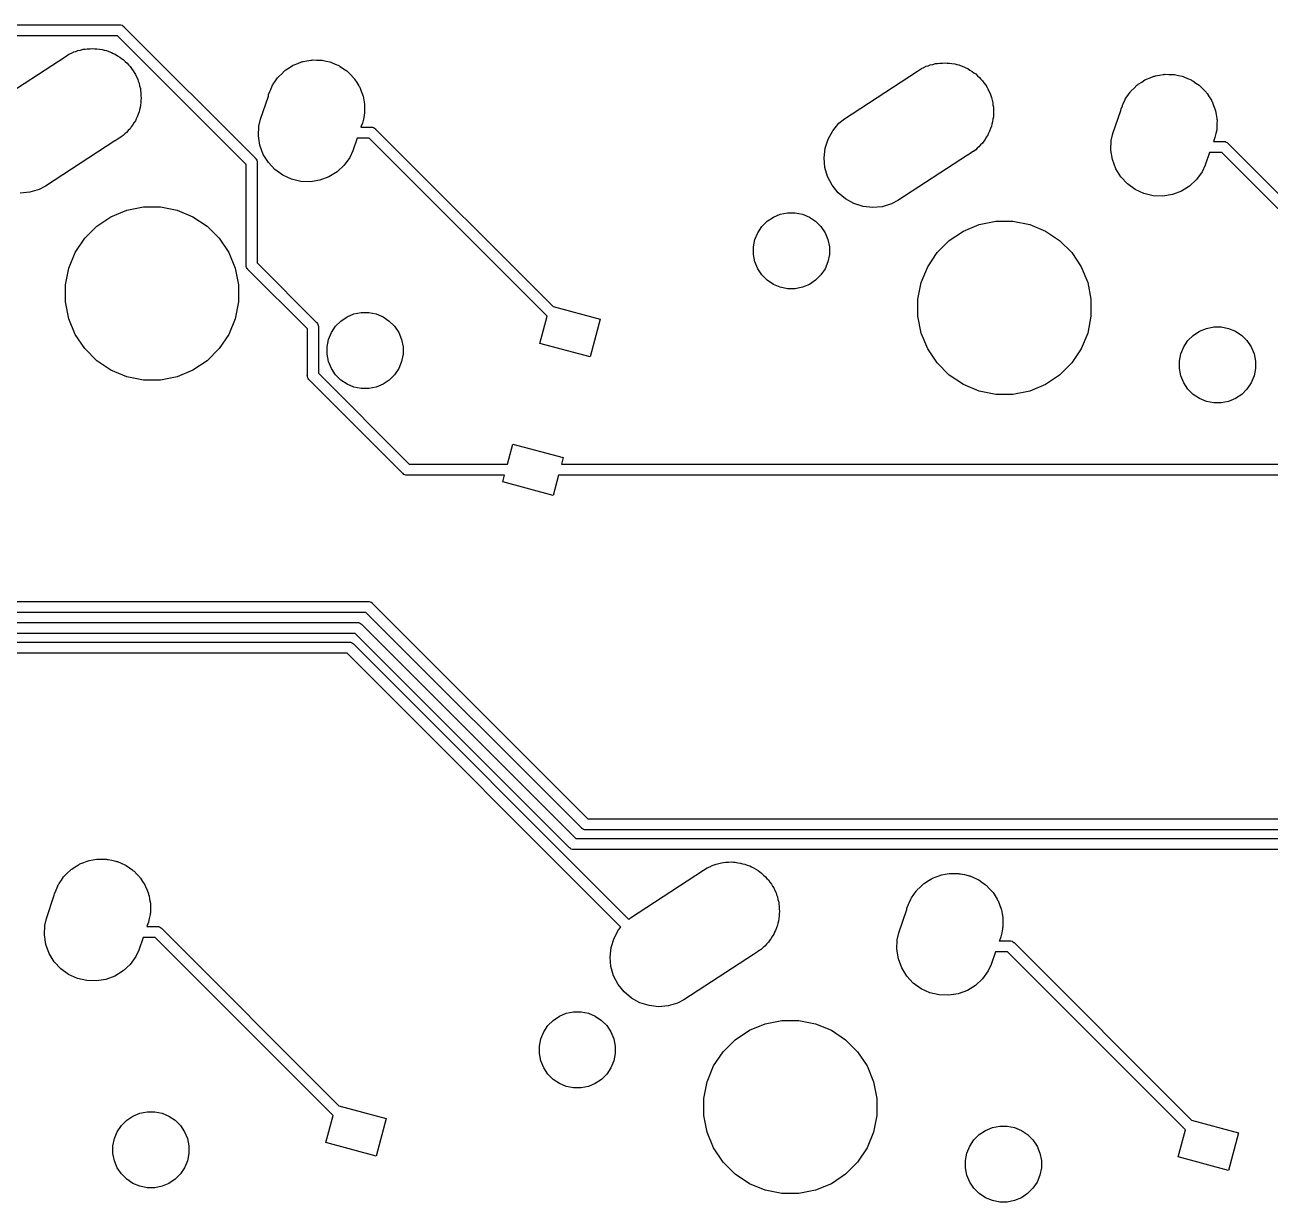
# Model space of a CAD drawing. Extents: x -662 to -203, y -195 to -58.
# Drawn here: x -463.02 to -434.34, y -129.6 to -102.5 of the extents above; entities that cross this region are included whole.
import ezdxf

# ---------------------------------------------------------------- set-up
doc = ezdxf.new("R2010")
doc.units = 0
doc.layers.add('BLACK', color=7, linetype='CONTINUOUS')

msp = doc.modelspace()

# ---------------------------------------------------------------- linework, layer by layer
at = {"layer": 'BLACK', "linetype": 'CONTINUOUS'}
for p, q in [((-469.145, -102.501), (-460.842, -102.501)), ((-460.842, -102.501), (-460.836, -102.501)), ((-460.836, -102.501), (-460.83, -102.501)), ((-460.83, -102.501), (-460.811, -102.503)), ((-460.811, -102.503), (-460.787, -102.51)), ((-460.787, -102.51), (-460.765, -102.522)), ((-460.765, -102.522), (-460.745, -102.538)), ((-460.745, -102.538), (-460.742, -102.543)), ((-460.742, -102.543), (-457.716, -105.569)), ((-460.888, -102.755), (-469.099, -102.755)), ((-457.928, -105.716), (-460.888, -102.755)), ((-463.78, -104.332), (-462.095, -103.234)), ((-462.095, -103.234), (-462.009, -103.176)), ((-462.009, -103.176), (-461.951, -103.152)), ((-461.951, -103.152), (-461.896, -103.124)), ((-461.896, -103.124), (-461.849, -103.11)), ((-461.849, -103.11), (-461.804, -103.091)), ((-461.804, -103.091), (-461.743, -103.079)), ((-461.743, -103.079), (-461.684, -103.062)), ((-461.684, -103.062), (-461.635, -103.058)), ((-461.635, -103.058), (-461.586, -103.048)), ((-461.586, -103.048), (-461.524, -103.048)), ((-461.524, -103.048), (-461.463, -103.043)), ((-461.463, -103.043), (-461.414, -103.048)), ((-461.414, -103.048), (-461.365, -103.048)), ((-461.365, -103.048), (-461.304, -103.06)), ((-461.304, -103.06), (-461.243, -103.067)), ((-461.243, -103.067), (-461.196, -103.082)), ((-461.196, -103.082), (-461.147, -103.091)), ((-461.147, -103.091), (-461.09, -103.115)), ((-461.09, -103.115), (-461.031, -103.134)), ((-461.031, -103.134), (-460.988, -103.157)), ((-460.988, -103.157), (-460.943, -103.176)), ((-460.943, -103.176), (-460.891, -103.211)), ((-460.891, -103.211), (-460.837, -103.24)), ((-460.837, -103.24), (-460.799, -103.272)), ((-460.799, -103.272), (-460.758, -103.299)), ((-460.758, -103.299), (-460.715, -103.343)), ((-460.715, -103.343), (-460.667, -103.383)), ((-460.667, -103.383), (-460.637, -103.421)), ((-460.637, -103.421), (-460.602, -103.456)), ((-460.602, -103.456), (-460.567, -103.507)), ((-460.567, -103.507), (-460.529, -103.556)), ((-457.013, -103.535), (-456.936, -103.488)), ((-456.936, -103.488), (-456.861, -103.437)), ((-456.861, -103.437), (-456.842, -103.43)), ((-456.842, -103.43), (-456.824, -103.419)), ((-456.824, -103.419), (-456.74, -103.387)), ((-456.74, -103.387), (-456.656, -103.353)), ((-456.656, -103.353), (-456.636, -103.349)), ((-456.636, -103.349), (-456.617, -103.341)), ((-456.617, -103.341), (-456.527, -103.327)), ((-456.527, -103.327), (-456.439, -103.309)), ((-456.439, -103.309), (-456.418, -103.309)), ((-456.418, -103.309), (-456.398, -103.306)), ((-456.398, -103.306), (-456.308, -103.309)), ((-456.308, -103.309), (-456.217, -103.309)), ((-456.217, -103.309), (-456.197, -103.313)), ((-456.197, -103.313), (-456.176, -103.314)), ((-456.176, -103.314), (-456.088, -103.335)), ((-456.088, -103.335), (-456, -103.353)), ((-456, -103.353), (-455.981, -103.36)), ((-455.981, -103.36), (-455.961, -103.365)), ((-455.961, -103.365), (-455.879, -103.403)), ((-455.879, -103.403), (-455.795, -103.437)), ((-455.795, -103.437), (-455.778, -103.449)), ((-455.778, -103.449), (-455.759, -103.457)), ((-455.759, -103.457), (-455.686, -103.51)), ((-455.686, -103.51), (-455.611, -103.56)), ((-442.462, -103.564), (-442.375, -103.506)), ((-442.375, -103.506), (-442.318, -103.483)), ((-442.318, -103.483), (-442.263, -103.454)), ((-442.263, -103.454), (-442.216, -103.44)), ((-442.216, -103.44), (-442.17, -103.422)), ((-442.17, -103.422), (-442.109, -103.409)), ((-442.109, -103.409), (-442.05, -103.392)), ((-442.05, -103.392), (-442.001, -103.388)), ((-442.001, -103.388), (-441.953, -103.378)), ((-441.953, -103.378), (-441.891, -103.378)), ((-441.891, -103.378), (-441.829, -103.373)), ((-441.829, -103.373), (-441.78, -103.378)), ((-441.78, -103.378), (-441.731, -103.378)), ((-441.731, -103.378), (-441.671, -103.39)), ((-441.671, -103.39), (-441.609, -103.397)), ((-441.609, -103.397), (-441.562, -103.412)), ((-441.562, -103.412), (-441.514, -103.422)), ((-441.514, -103.422), (-441.457, -103.445)), ((-441.457, -103.445), (-441.398, -103.464)), ((-441.398, -103.464), (-441.355, -103.488)), ((-441.355, -103.488), (-441.309, -103.506)), ((-441.309, -103.506), (-441.258, -103.541)), ((-460.529, -103.556), (-460.506, -103.599)), ((-460.506, -103.599), (-460.479, -103.64)), ((-460.479, -103.64), (-460.455, -103.697)), ((-460.455, -103.697), (-460.426, -103.752)), ((-460.426, -103.752), (-460.413, -103.8)), ((-460.413, -103.8), (-460.394, -103.845)), ((-457.305, -103.866), (-457.252, -103.792)), ((-457.252, -103.792), (-457.202, -103.717)), ((-457.202, -103.717), (-457.187, -103.703)), ((-457.187, -103.703), (-457.175, -103.686)), ((-457.175, -103.686), (-457.109, -103.624)), ((-457.109, -103.624), (-457.045, -103.56)), ((-457.045, -103.56), (-457.028, -103.549)), ((-457.028, -103.549), (-457.013, -103.535)), ((-455.611, -103.56), (-455.596, -103.575)), ((-455.596, -103.575), (-455.58, -103.587)), ((-455.58, -103.587), (-455.518, -103.653)), ((-455.518, -103.653), (-455.454, -103.717)), ((-455.454, -103.717), (-455.443, -103.734)), ((-455.443, -103.734), (-455.429, -103.749)), ((-455.429, -103.749), (-455.381, -103.826)), ((-444.146, -104.662), (-442.462, -103.564)), ((-441.258, -103.541), (-441.203, -103.571)), ((-441.203, -103.571), (-441.166, -103.602)), ((-441.166, -103.602), (-441.125, -103.63)), ((-441.125, -103.63), (-441.081, -103.673)), ((-441.081, -103.673), (-441.034, -103.713)), ((-441.034, -103.713), (-441.003, -103.751)), ((-441.003, -103.751), (-440.968, -103.786)), ((-440.968, -103.786), (-440.934, -103.838)), ((-437.379, -103.865), (-437.302, -103.818)), ((-437.302, -103.818), (-437.227, -103.768)), ((-437.227, -103.768), (-437.208, -103.76)), ((-437.208, -103.76), (-437.191, -103.749)), ((-437.191, -103.749), (-437.106, -103.717)), ((-437.106, -103.717), (-437.022, -103.683)), ((-437.022, -103.683), (-437.002, -103.679)), ((-437.002, -103.679), (-436.983, -103.672)), ((-436.983, -103.672), (-436.894, -103.657)), ((-436.894, -103.657), (-436.805, -103.64)), ((-436.805, -103.64), (-436.785, -103.64)), ((-436.785, -103.64), (-436.764, -103.636)), ((-436.764, -103.636), (-436.674, -103.64)), ((-436.674, -103.64), (-436.584, -103.64)), ((-436.584, -103.64), (-436.563, -103.644)), ((-436.563, -103.644), (-436.543, -103.644)), ((-436.543, -103.644), (-436.455, -103.665)), ((-436.455, -103.665), (-436.366, -103.683)), ((-436.366, -103.683), (-436.347, -103.691)), ((-436.347, -103.691), (-436.327, -103.695)), ((-436.327, -103.695), (-436.245, -103.733)), ((-436.245, -103.733), (-436.161, -103.768)), ((-436.161, -103.768), (-436.144, -103.779)), ((-436.144, -103.779), (-436.126, -103.788)), ((-436.126, -103.788), (-436.052, -103.84)), ((-460.394, -103.845), (-460.382, -103.906)), ((-460.382, -103.906), (-460.364, -103.965)), ((-460.364, -103.965), (-460.36, -104.014)), ((-460.36, -104.014), (-460.351, -104.062)), ((-460.351, -104.062), (-460.351, -104.124)), ((-457.416, -104.141), (-457.41, -104.106)), ((-457.41, -104.106), (-457.381, -104.036)), ((-457.381, -104.036), (-457.374, -104.017)), ((-457.374, -104.017), (-457.359, -103.985)), ((-457.359, -103.985), (-457.325, -103.901)), ((-457.325, -103.901), (-457.313, -103.884)), ((-457.313, -103.884), (-457.305, -103.866)), ((-455.381, -103.826), (-455.331, -103.901)), ((-455.331, -103.901), (-455.323, -103.92)), ((-455.323, -103.92), (-455.312, -103.938)), ((-455.312, -103.938), (-455.281, -104.023)), ((-455.281, -104.023), (-455.246, -104.106)), ((-455.246, -104.106), (-455.242, -104.126)), ((-440.934, -103.838), (-440.895, -103.886)), ((-440.895, -103.886), (-440.872, -103.93)), ((-440.872, -103.93), (-440.845, -103.97)), ((-440.845, -103.97), (-440.821, -104.028)), ((-440.821, -104.028), (-440.793, -104.083)), ((-440.793, -104.083), (-440.779, -104.13)), ((-437.618, -104.123), (-437.568, -104.047)), ((-437.568, -104.047), (-437.554, -104.033)), ((-437.554, -104.033), (-437.542, -104.016)), ((-437.542, -104.016), (-437.475, -103.955)), ((-437.475, -103.955), (-437.411, -103.891)), ((-437.411, -103.891), (-437.394, -103.879)), ((-437.394, -103.879), (-437.379, -103.865)), ((-436.052, -103.84), (-435.977, -103.891)), ((-435.977, -103.891), (-435.963, -103.905)), ((-435.963, -103.905), (-435.946, -103.917)), ((-435.946, -103.917), (-435.884, -103.983)), ((-435.884, -103.983), (-435.82, -104.047)), ((-435.82, -104.047), (-435.809, -104.064)), ((-435.809, -104.064), (-435.795, -104.079)), ((-435.795, -104.079), (-435.748, -104.156)), ((-460.363, -104.345), (-460.369, -104.406)), ((-460.351, -104.284), (-460.363, -104.345)), ((-460.351, -104.124), (-460.345, -104.186)), ((-460.345, -104.186), (-460.351, -104.235)), ((-460.351, -104.235), (-460.351, -104.284)), ((-457.599, -104.671), (-457.416, -104.141)), ((-455.242, -104.126), (-455.235, -104.145)), ((-455.235, -104.145), (-455.22, -104.235)), ((-455.22, -104.235), (-455.203, -104.324)), ((-455.203, -104.324), (-455.203, -104.344)), ((-455.203, -104.344), (-455.2, -104.364)), ((-455.2, -104.364), (-455.203, -104.455)), ((-440.779, -104.13), (-440.76, -104.175)), ((-440.76, -104.175), (-440.748, -104.236)), ((-440.748, -104.236), (-440.731, -104.295)), ((-440.731, -104.295), (-440.727, -104.344)), ((-440.727, -104.344), (-440.717, -104.393)), ((-440.717, -104.393), (-440.717, -104.454)), ((-437.776, -104.436), (-437.747, -104.366)), ((-437.747, -104.366), (-437.74, -104.347)), ((-437.74, -104.347), (-437.726, -104.315)), ((-437.726, -104.315), (-437.691, -104.232)), ((-437.691, -104.232), (-437.68, -104.215)), ((-437.68, -104.215), (-437.671, -104.196)), ((-437.671, -104.196), (-437.618, -104.123)), ((-435.748, -104.156), (-435.697, -104.232)), ((-435.697, -104.232), (-435.69, -104.251)), ((-435.69, -104.251), (-435.679, -104.268)), ((-435.679, -104.268), (-435.647, -104.353)), ((-435.647, -104.353), (-435.613, -104.436)), ((-460.46, -104.661), (-460.479, -104.706)), ((-460.436, -104.617), (-460.46, -104.661)), ((-460.418, -104.558), (-460.436, -104.617)), ((-460.394, -104.501), (-460.418, -104.558)), ((-460.384, -104.453), (-460.394, -104.501)), ((-460.369, -104.406), (-460.384, -104.453)), ((-457.637, -104.833), (-457.599, -104.671)), ((-455.228, -104.674), (-455.246, -104.762)), ((-455.208, -104.586), (-455.228, -104.674)), ((-455.207, -104.565), (-455.208, -104.586)), ((-455.203, -104.545), (-455.207, -104.565)), ((-455.203, -104.455), (-455.203, -104.545)), ((-444.276, -104.766), (-444.146, -104.662)), ((-440.729, -104.675), (-440.736, -104.736)), ((-440.717, -104.614), (-440.729, -104.675)), ((-440.717, -104.454), (-440.712, -104.516)), ((-440.712, -104.516), (-440.717, -104.565)), ((-440.717, -104.565), (-440.717, -104.614)), ((-437.965, -105.002), (-437.783, -104.471)), ((-437.783, -104.471), (-437.776, -104.436)), ((-435.613, -104.436), (-435.609, -104.457)), ((-435.609, -104.457), (-435.601, -104.476)), ((-435.601, -104.476), (-435.587, -104.565)), ((-435.587, -104.565), (-435.569, -104.654)), ((-435.569, -104.654), (-435.569, -104.674)), ((-435.569, -104.674), (-435.566, -104.695)), ((-460.646, -104.934), (-460.685, -104.981)), ((-460.602, -104.89), (-460.646, -104.934)), ((-460.574, -104.849), (-460.602, -104.89)), ((-460.543, -104.812), (-460.574, -104.849)), ((-460.513, -104.757), (-460.543, -104.812)), ((-460.479, -104.706), (-460.513, -104.757)), ((-457.645, -105.054), (-457.637, -104.833)), ((-455.275, -104.833), (-455.284, -104.857)), ((-455.284, -104.857), (-455.046, -104.857)), ((-455.246, -104.762), (-455.275, -104.833)), ((-455.046, -104.857), (-455.04, -104.857)), ((-455.04, -104.857), (-455.033, -104.857)), ((-455.033, -104.857), (-455.015, -104.859)), ((-455.015, -104.859), (-454.991, -104.866)), ((-454.991, -104.866), (-454.969, -104.878)), ((-454.969, -104.878), (-454.949, -104.894)), ((-454.949, -104.894), (-454.945, -104.899)), ((-454.945, -104.899), (-450.86, -108.985)), ((-444.525, -105.13), (-444.418, -104.936)), ((-444.418, -104.936), (-444.276, -104.766)), ((-440.803, -104.948), (-440.826, -104.991)), ((-440.784, -104.889), (-440.803, -104.948)), ((-440.76, -104.831), (-440.784, -104.889)), ((-440.751, -104.783), (-440.76, -104.831)), ((-440.736, -104.736), (-440.751, -104.783)), ((-435.574, -104.916), (-435.595, -105.004)), ((-435.573, -104.895), (-435.574, -104.916)), ((-435.569, -104.875), (-435.573, -104.895)), ((-435.566, -104.695), (-435.569, -104.785)), ((-435.569, -104.785), (-435.569, -104.875)), ((-460.949, -105.172), (-462.551, -106.217)), ((-460.943, -105.17), (-460.949, -105.172)), ((-460.856, -105.112), (-460.943, -105.17)), ((-460.815, -105.085), (-460.856, -105.112)), ((-460.81, -105.081), (-460.815, -105.085)), ((-460.758, -105.047), (-460.81, -105.081)), ((-460.724, -105.012), (-460.758, -105.047)), ((-460.685, -104.981), (-460.724, -105.012)), ((-457.61, -105.273), (-457.645, -105.054)), ((-455.371, -105.111), (-455.47, -105.402)), ((-455.092, -105.111), (-455.371, -105.111)), ((-450.996, -109.207), (-455.092, -105.111)), ((-444.591, -105.341), (-444.525, -105.13)), ((-440.968, -105.22), (-441.012, -105.264)), ((-440.941, -105.18), (-440.968, -105.22)), ((-440.909, -105.142), (-440.941, -105.18)), ((-440.88, -105.088), (-440.909, -105.142)), ((-440.845, -105.036), (-440.88, -105.088)), ((-440.826, -104.991), (-440.845, -105.036)), ((-438.011, -105.385), (-438.003, -105.163)), ((-438.003, -105.163), (-437.965, -105.002)), ((-435.642, -105.163), (-435.65, -105.187)), ((-435.65, -105.187), (-435.412, -105.187)), ((-435.613, -105.093), (-435.642, -105.163)), ((-435.595, -105.004), (-435.613, -105.093)), ((-435.412, -105.187), (-435.406, -105.187)), ((-435.406, -105.187), (-435.4, -105.187)), ((-435.4, -105.187), (-435.381, -105.189)), ((-435.381, -105.189), (-435.357, -105.197)), ((-435.357, -105.197), (-435.335, -105.208)), ((-435.335, -105.208), (-435.316, -105.224)), ((-435.316, -105.224), (-435.312, -105.229)), ((-435.312, -105.229), (-431.226, -109.315)), ((-457.532, -105.481), (-457.61, -105.273)), ((-457.416, -105.669), (-457.532, -105.481)), ((-455.47, -105.402), (-455.54, -105.553)), ((-444.616, -105.562), (-444.591, -105.341)), ((-441.315, -105.503), (-442.917, -106.547)), ((-441.309, -105.5), (-441.315, -105.503)), ((-441.223, -105.442), (-441.309, -105.5)), ((-441.181, -105.416), (-441.223, -105.442)), ((-441.176, -105.412), (-441.181, -105.416)), ((-441.125, -105.377), (-441.176, -105.412)), ((-441.09, -105.342), (-441.125, -105.377)), ((-441.052, -105.312), (-441.09, -105.342)), ((-441.012, -105.264), (-441.052, -105.312)), ((-437.976, -105.603), (-438.011, -105.385)), ((-435.737, -105.441), (-435.837, -105.732)), ((-435.459, -105.441), (-435.737, -105.441)), ((-431.363, -109.537), (-435.459, -105.441)), ((-457.928, -108.029), (-457.928, -105.716)), ((-457.716, -105.569), (-457.711, -105.573)), ((-457.711, -105.573), (-457.695, -105.592)), ((-457.695, -105.592), (-457.683, -105.614)), ((-457.683, -105.614), (-457.676, -105.638)), ((-457.676, -105.638), (-457.674, -105.657)), ((-457.674, -105.657), (-457.673, -105.663)), ((-457.673, -105.663), (-457.674, -105.669)), ((-457.674, -105.669), (-457.674, -107.982)), ((-457.265, -105.832), (-457.416, -105.669)), ((-455.669, -105.732), (-455.831, -105.883)), ((-455.54, -105.553), (-455.669, -105.732)), ((-444.597, -105.782), (-444.616, -105.562)), ((-444.535, -105.995), (-444.597, -105.782)), ((-437.899, -105.811), (-437.976, -105.603)), ((-437.782, -106), (-437.899, -105.811)), ((-435.837, -105.732), (-435.906, -105.883)), ((-457.085, -105.961), (-457.265, -105.832)), ((-456.884, -106.053), (-457.085, -105.961)), ((-456.668, -106.104), (-456.884, -106.053)), ((-456.446, -106.112), (-456.668, -106.104)), ((-456.228, -106.077), (-456.446, -106.112)), ((-456.02, -106), (-456.228, -106.077)), ((-455.831, -105.883), (-456.02, -106)), ((-444.432, -106.192), (-444.535, -105.995)), ((-437.631, -106.162), (-437.782, -106)), ((-436.036, -106.063), (-436.198, -106.214)), ((-435.906, -105.883), (-436.036, -106.063)), ((-462.911, -106.355), (-463.132, -106.375)), ((-462.698, -106.293), (-462.911, -106.355)), ((-462.551, -106.217), (-462.698, -106.293)), ((-444.294, -106.365), (-444.432, -106.192)), ((-444.124, -106.507), (-444.294, -106.365)), ((-437.452, -106.292), (-437.631, -106.162)), ((-437.25, -106.384), (-437.452, -106.292)), ((-437.034, -106.435), (-437.25, -106.384)), ((-436.387, -106.33), (-436.594, -106.407)), ((-436.198, -106.214), (-436.387, -106.33)), ((-443.93, -106.614), (-444.124, -106.507)), ((-443.718, -106.681), (-443.93, -106.614)), ((-443.498, -106.705), (-443.718, -106.681)), ((-443.277, -106.686), (-443.498, -106.705)), ((-443.065, -106.624), (-443.277, -106.686)), ((-442.917, -106.547), (-443.065, -106.624)), ((-436.813, -106.443), (-437.034, -106.435)), ((-436.594, -106.407), (-436.813, -106.443)), ((-461.367, -107.135), (-461.041, -106.917)), ((-461.041, -106.917), (-460.678, -106.767)), ((-460.678, -106.767), (-460.292, -106.69)), ((-460.292, -106.69), (-459.9, -106.69)), ((-459.9, -106.69), (-459.514, -106.767)), ((-459.514, -106.767), (-459.152, -106.917)), ((-459.152, -106.917), (-458.825, -107.135)), ((-445.927, -107.02), (-445.784, -106.924)), ((-445.784, -106.924), (-445.625, -106.858)), ((-445.625, -106.858), (-445.456, -106.824)), ((-445.456, -106.824), (-445.283, -106.824)), ((-445.283, -106.824), (-445.114, -106.858)), ((-445.114, -106.858), (-444.955, -106.924)), ((-444.955, -106.924), (-444.812, -107.02)), ((-461.645, -107.413), (-461.367, -107.135)), ((-458.825, -107.135), (-458.547, -107.413)), ((-446.145, -107.285), (-446.049, -107.142)), ((-446.049, -107.142), (-445.927, -107.02)), ((-444.812, -107.02), (-444.69, -107.142)), ((-444.69, -107.142), (-444.594, -107.285)), ((-441.734, -107.465), (-441.407, -107.247)), ((-441.407, -107.247), (-441.044, -107.097)), ((-441.044, -107.097), (-440.659, -107.02)), ((-440.659, -107.02), (-440.266, -107.02)), ((-440.266, -107.02), (-439.881, -107.097)), ((-439.881, -107.097), (-439.518, -107.247)), ((-439.518, -107.247), (-439.192, -107.465)), ((-461.863, -107.739), (-461.645, -107.413)), ((-458.547, -107.413), (-458.329, -107.739)), ((-446.244, -107.613), (-446.211, -107.444)), ((-446.211, -107.444), (-446.145, -107.285)), ((-444.594, -107.285), (-444.528, -107.444)), ((-444.528, -107.444), (-444.494, -107.613)), ((-442.011, -107.743), (-441.734, -107.465)), ((-439.192, -107.465), (-438.914, -107.743)), ((-462.013, -108.102), (-461.863, -107.739)), ((-458.329, -107.739), (-458.179, -108.102)), ((-446.244, -107.785), (-446.244, -107.613)), ((-446.211, -107.955), (-446.244, -107.785)), ((-444.494, -107.785), (-444.528, -107.955)), ((-444.494, -107.613), (-444.494, -107.785)), ((-442.23, -108.07), (-442.011, -107.743)), ((-438.914, -107.743), (-438.696, -108.07)), ((-462.09, -108.487), (-462.013, -108.102)), ((-458.179, -108.102), (-458.102, -108.487)), ((-457.929, -108.035), (-457.928, -108.029)), ((-457.926, -108.06), (-457.929, -108.035)), ((-457.919, -108.084), (-457.926, -108.06)), ((-457.907, -108.106), (-457.919, -108.084)), ((-457.891, -108.125), (-457.907, -108.106)), ((-457.907, -108.106), (-457.907, -108.106)), ((-457.674, -107.982), (-456.306, -109.35)), ((-446.145, -108.114), (-446.211, -107.955)), ((-446.049, -108.257), (-446.145, -108.114)), ((-444.594, -108.114), (-444.69, -108.257)), ((-444.528, -107.955), (-444.594, -108.114)), ((-442.38, -108.432), (-442.23, -108.07)), ((-438.696, -108.07), (-438.545, -108.432)), ((-457.886, -108.129), (-457.891, -108.125)), ((-456.518, -109.497), (-457.886, -108.129)), ((-445.927, -108.379), (-446.049, -108.257)), ((-445.784, -108.475), (-445.927, -108.379)), ((-444.812, -108.379), (-444.955, -108.475)), ((-444.69, -108.257), (-444.812, -108.379)), ((-462.09, -108.88), (-462.09, -108.487)), ((-458.102, -108.487), (-458.102, -108.88)), ((-445.625, -108.541), (-445.784, -108.475)), ((-445.456, -108.574), (-445.625, -108.541)), ((-445.283, -108.574), (-445.456, -108.574)), ((-445.114, -108.541), (-445.283, -108.574)), ((-444.955, -108.475), (-445.114, -108.541)), ((-442.456, -108.818), (-442.38, -108.432)), ((-438.545, -108.432), (-438.469, -108.818)), ((-462.013, -109.265), (-462.09, -108.88)), ((-458.102, -108.88), (-458.179, -109.265)), ((-442.456, -109.21), (-442.456, -108.818)), ((-438.469, -108.818), (-438.469, -109.21)), ((-461.863, -109.628), (-462.013, -109.265)), ((-458.179, -109.265), (-458.329, -109.628)), ((-455.747, -109.319), (-455.604, -109.223)), ((-455.604, -109.223), (-455.444, -109.157)), ((-455.444, -109.157), (-455.275, -109.124)), ((-455.275, -109.124), (-455.103, -109.124)), ((-455.103, -109.124), (-454.934, -109.157)), ((-454.934, -109.157), (-454.775, -109.223)), ((-454.775, -109.223), (-454.631, -109.319)), ((-451.165, -109.835), (-450.996, -109.207)), ((-450.86, -108.985), (-449.773, -109.276)), ((-442.38, -109.596), (-442.456, -109.21)), ((-438.469, -109.21), (-438.545, -109.596)), ((-456.518, -110.569), (-456.518, -109.497)), ((-456.306, -109.35), (-456.301, -109.354)), ((-456.301, -109.354), (-456.285, -109.374)), ((-456.285, -109.374), (-456.273, -109.396)), ((-456.273, -109.396), (-456.266, -109.42)), ((-456.266, -109.42), (-456.264, -109.436)), ((-456.264, -109.436), (-456.264, -109.445)), ((-456.264, -109.445), (-456.264, -109.451)), ((-456.264, -109.451), (-456.264, -110.523)), ((-455.965, -109.584), (-455.869, -109.441)), ((-455.869, -109.441), (-455.747, -109.319)), ((-454.631, -109.319), (-454.51, -109.441)), ((-454.51, -109.441), (-454.414, -109.584)), ((-449.773, -109.276), (-450.006, -110.145)), ((-436.113, -109.649), (-435.97, -109.553)), ((-435.97, -109.553), (-435.811, -109.488)), ((-435.811, -109.488), (-435.642, -109.454)), ((-435.642, -109.454), (-435.469, -109.454)), ((-435.469, -109.454), (-435.3, -109.488)), ((-435.3, -109.488), (-435.141, -109.553)), ((-435.141, -109.553), (-434.998, -109.649)), ((-461.645, -109.955), (-461.863, -109.628)), ((-458.329, -109.628), (-458.547, -109.955)), ((-456.064, -109.912), (-456.031, -109.743)), ((-456.031, -109.743), (-455.965, -109.584)), ((-454.414, -109.584), (-454.348, -109.743)), ((-454.348, -109.743), (-454.314, -109.912)), ((-450.006, -110.145), (-451.165, -109.835)), ((-442.23, -109.959), (-442.38, -109.596)), ((-438.545, -109.596), (-438.696, -109.959)), ((-436.331, -109.914), (-436.235, -109.771)), ((-436.235, -109.771), (-436.113, -109.649)), ((-434.998, -109.649), (-434.876, -109.771)), ((-434.876, -109.771), (-434.78, -109.914)), ((-461.367, -110.233), (-461.645, -109.955)), ((-458.547, -109.955), (-458.825, -110.233)), ((-456.064, -110.085), (-456.064, -109.912)), ((-456.031, -110.254), (-456.064, -110.085)), ((-454.314, -110.085), (-454.348, -110.254)), ((-454.314, -109.912), (-454.314, -110.085)), ((-442.011, -110.285), (-442.23, -109.959)), ((-438.696, -109.959), (-438.914, -110.285)), ((-436.431, -110.243), (-436.397, -110.074)), ((-436.397, -110.074), (-436.331, -109.914)), ((-434.78, -109.914), (-434.714, -110.074)), ((-434.714, -110.074), (-434.681, -110.243)), ((-461.041, -110.451), (-461.367, -110.233)), ((-458.825, -110.233), (-459.152, -110.451)), ((-455.965, -110.413), (-456.031, -110.254)), ((-455.869, -110.556), (-455.965, -110.413)), ((-454.414, -110.413), (-454.51, -110.556)), ((-454.348, -110.254), (-454.414, -110.413)), ((-441.734, -110.563), (-442.011, -110.285)), ((-438.914, -110.285), (-439.192, -110.563)), ((-436.431, -110.415), (-436.431, -110.243)), ((-436.397, -110.584), (-436.431, -110.415)), ((-434.681, -110.415), (-434.714, -110.584)), ((-434.681, -110.243), (-434.681, -110.415)), ((-460.678, -110.601), (-461.041, -110.451)), ((-460.292, -110.678), (-460.678, -110.601)), ((-459.9, -110.678), (-460.292, -110.678)), ((-459.514, -110.601), (-459.9, -110.678)), ((-459.152, -110.451), (-459.514, -110.601)), ((-456.519, -110.576), (-456.518, -110.569)), ((-456.516, -110.6), (-456.519, -110.576)), ((-456.509, -110.624), (-456.516, -110.6)), ((-456.497, -110.646), (-456.509, -110.624)), ((-456.509, -110.624), (-456.509, -110.624)), ((-456.481, -110.666), (-456.497, -110.646)), ((-456.477, -110.67), (-456.481, -110.666)), ((-454.318, -112.828), (-456.477, -110.67)), ((-456.264, -110.523), (-454.171, -112.616)), ((-455.747, -110.678), (-455.869, -110.556)), ((-455.604, -110.774), (-455.747, -110.678)), ((-454.631, -110.678), (-454.775, -110.774)), ((-454.51, -110.556), (-454.631, -110.678)), ((-441.407, -110.781), (-441.734, -110.563)), ((-439.192, -110.563), (-439.518, -110.781)), ((-436.331, -110.743), (-436.397, -110.584)), ((-434.714, -110.584), (-434.78, -110.743)), ((-455.444, -110.84), (-455.604, -110.774)), ((-455.275, -110.874), (-455.444, -110.84)), ((-455.103, -110.874), (-455.275, -110.874)), ((-454.934, -110.84), (-455.103, -110.874)), ((-454.775, -110.774), (-454.934, -110.84)), ((-441.044, -110.931), (-441.407, -110.781)), ((-440.659, -111.008), (-441.044, -110.931)), ((-439.881, -110.931), (-440.266, -111.008)), ((-439.518, -110.781), (-439.881, -110.931)), ((-436.235, -110.887), (-436.331, -110.743)), ((-436.113, -111.009), (-436.235, -110.887)), ((-434.876, -110.887), (-434.998, -111.009)), ((-434.78, -110.743), (-434.876, -110.887)), ((-440.266, -111.008), (-440.659, -111.008)), ((-435.97, -111.104), (-436.113, -111.009)), ((-435.811, -111.17), (-435.97, -111.104)), ((-435.642, -111.204), (-435.811, -111.17)), ((-435.469, -111.204), (-435.642, -111.204)), ((-435.3, -111.17), (-435.469, -111.204)), ((-435.141, -111.104), (-435.3, -111.17)), ((-434.998, -111.009), (-435.141, -111.104)), ((-451.91, -112.616), (-451.786, -112.153)), ((-451.786, -112.153), (-450.627, -112.463)), ((-454.171, -112.616), (-451.91, -112.616)), ((-450.627, -112.463), (-450.667, -112.616)), ((-450.667, -112.616), (-432.188, -112.616)), ((-454.314, -112.833), (-454.318, -112.828)), ((-454.295, -112.849), (-454.314, -112.833)), ((-454.273, -112.861), (-454.295, -112.849)), ((-454.249, -112.868), (-454.273, -112.861)), ((-454.23, -112.87), (-454.249, -112.868)), ((-454.224, -112.87), (-454.23, -112.87)), ((-454.23, -112.87), (-454.23, -112.87)), ((-454.218, -112.87), (-454.224, -112.87)), ((-451.978, -112.87), (-454.218, -112.87)), ((-452.019, -113.022), (-451.978, -112.87)), ((-450.736, -112.87), (-450.86, -113.333)), ((-432.256, -112.87), (-450.736, -112.87)), ((-450.86, -113.333), (-452.019, -113.022)), ((-535.329, -115.773), (-455.123, -115.773)), ((-455.123, -115.773), (-455.117, -115.773)), ((-455.117, -115.773), (-455.111, -115.773)), ((-455.111, -115.773), (-455.092, -115.775)), ((-455.092, -115.775), (-455.068, -115.782)), ((-455.068, -115.782), (-455.046, -115.794)), ((-455.046, -115.794), (-455.027, -115.81)), ((-455.027, -115.81), (-455.023, -115.815)), ((-455.023, -115.815), (-450.059, -120.778)), ((-455.17, -116.027), (-535.375, -116.027)), ((-450.206, -120.991), (-455.17, -116.027)), ((-535.808, -116.259), (-455.369, -116.259)), ((-455.369, -116.259), (-455.363, -116.258)), ((-455.363, -116.258), (-455.357, -116.259)), ((-455.357, -116.259), (-455.338, -116.261)), ((-455.338, -116.261), (-455.314, -116.268)), ((-455.314, -116.268), (-455.292, -116.28)), ((-455.292, -116.28), (-455.273, -116.296)), ((-455.273, -116.296), (-455.269, -116.301)), ((-455.269, -116.301), (-450.337, -121.232)), ((-536.397, -116.713), (-455.558, -116.713)), ((-455.416, -116.513), (-535.895, -116.513)), ((-455.558, -116.713), (-455.551, -116.712)), ((-455.551, -116.712), (-455.545, -116.713)), ((-455.545, -116.713), (-455.526, -116.715)), ((-455.526, -116.715), (-455.502, -116.722)), ((-455.502, -116.722), (-455.48, -116.734)), ((-450.484, -121.445), (-455.416, -116.513)), ((-455.604, -116.967), (-536.443, -116.967)), ((-449.296, -123.275), (-455.604, -116.967)), ((-455.48, -116.734), (-455.461, -116.75)), ((-455.461, -116.75), (-455.457, -116.755)), ((-455.457, -116.755), (-449.116, -123.095)), ((-450.202, -120.996), (-450.206, -120.991)), ((-450.183, -121.012), (-450.202, -120.996)), ((-450.161, -121.023), (-450.183, -121.012)), ((-450.137, -121.031), (-450.161, -121.023)), ((-450.059, -120.778), (-419.608, -120.778)), ((-450.337, -121.232), (-422.097, -121.232)), ((-450.112, -121.033), (-450.137, -121.031)), ((-450.106, -121.032), (-450.112, -121.033)), ((-419.654, -121.032), (-450.106, -121.032)), ((-450.48, -121.45), (-450.484, -121.445)), ((-450.461, -121.466), (-450.48, -121.45)), ((-450.439, -121.477), (-450.461, -121.466)), ((-450.415, -121.485), (-450.439, -121.477)), ((-450.396, -121.486), (-450.415, -121.485)), ((-450.39, -121.487), (-450.396, -121.486)), ((-450.396, -121.486), (-450.396, -121.486)), ((-450.384, -121.486), (-450.39, -121.487)), ((-422.144, -121.486), (-450.384, -121.486)), ((-461.866, -121.889), (-461.791, -121.838)), ((-461.791, -121.838), (-461.772, -121.83)), ((-461.772, -121.83), (-461.755, -121.82)), ((-461.755, -121.82), (-461.67, -121.788)), ((-461.67, -121.788), (-461.586, -121.753)), ((-461.586, -121.753), (-461.566, -121.749)), ((-461.566, -121.749), (-461.547, -121.742)), ((-461.547, -121.742), (-461.458, -121.728)), ((-461.458, -121.728), (-461.369, -121.71)), ((-461.369, -121.71), (-461.349, -121.71)), ((-461.349, -121.71), (-461.328, -121.707)), ((-461.328, -121.707), (-461.238, -121.71)), ((-461.238, -121.71), (-461.148, -121.71)), ((-461.148, -121.71), (-461.127, -121.714)), ((-461.127, -121.714), (-461.107, -121.715)), ((-461.107, -121.715), (-461.019, -121.736)), ((-461.019, -121.736), (-460.93, -121.753)), ((-460.93, -121.753), (-460.911, -121.761)), ((-460.911, -121.761), (-460.891, -121.766)), ((-460.891, -121.766), (-460.809, -121.804)), ((-460.809, -121.804), (-460.725, -121.838)), ((-460.725, -121.838), (-460.708, -121.85)), ((-460.708, -121.85), (-460.69, -121.858)), ((-460.69, -121.858), (-460.616, -121.911)), ((-447.306, -121.907), (-447.248, -121.884)), ((-447.248, -121.884), (-447.193, -121.855)), ((-447.193, -121.855), (-447.146, -121.841)), ((-447.146, -121.841), (-447.101, -121.822)), ((-447.101, -121.822), (-447.04, -121.81)), ((-447.04, -121.81), (-446.981, -121.793)), ((-446.981, -121.793), (-446.932, -121.789)), ((-446.932, -121.789), (-446.883, -121.779)), ((-446.883, -121.779), (-446.821, -121.779)), ((-446.821, -121.779), (-446.76, -121.774)), ((-446.76, -121.774), (-446.711, -121.779)), ((-446.711, -121.779), (-446.662, -121.779)), ((-446.662, -121.779), (-446.601, -121.791)), ((-446.601, -121.791), (-446.54, -121.798)), ((-446.54, -121.798), (-446.493, -121.813)), ((-446.493, -121.813), (-446.444, -121.822)), ((-446.444, -121.822), (-446.387, -121.846)), ((-446.387, -121.846), (-446.328, -121.865)), ((-446.328, -121.865), (-446.285, -121.888)), ((-462.182, -122.193), (-462.132, -122.118)), ((-462.132, -122.118), (-462.118, -122.104)), ((-462.118, -122.104), (-462.106, -122.087)), ((-462.106, -122.087), (-462.039, -122.025)), ((-462.039, -122.025), (-461.975, -121.961)), ((-461.975, -121.961), (-461.958, -121.95)), ((-461.958, -121.95), (-461.943, -121.936)), ((-461.943, -121.936), (-461.866, -121.889)), ((-460.616, -121.911), (-460.541, -121.961)), ((-460.541, -121.961), (-460.527, -121.976)), ((-460.527, -121.976), (-460.51, -121.988)), ((-460.51, -121.988), (-460.448, -122.054)), ((-460.448, -122.054), (-460.384, -122.118)), ((-460.384, -122.118), (-460.373, -122.135)), ((-460.373, -122.135), (-460.359, -122.15)), ((-460.359, -122.15), (-460.312, -122.227)), ((-449.077, -123.063), (-447.392, -121.965)), ((-447.392, -121.965), (-447.306, -121.907)), ((-446.285, -121.888), (-446.24, -121.907)), ((-446.24, -121.907), (-446.188, -121.942)), ((-446.188, -121.942), (-446.134, -121.971)), ((-446.134, -121.971), (-446.096, -122.003)), ((-446.096, -122.003), (-446.055, -122.03)), ((-446.055, -122.03), (-446.012, -122.074)), ((-446.012, -122.074), (-445.964, -122.114)), ((-445.964, -122.114), (-445.934, -122.152)), ((-445.934, -122.152), (-445.899, -122.187)), ((-442.233, -122.219), (-442.158, -122.169)), ((-442.158, -122.169), (-442.139, -122.161)), ((-442.139, -122.161), (-442.121, -122.15)), ((-442.121, -122.15), (-442.037, -122.118)), ((-442.037, -122.118), (-441.953, -122.084)), ((-441.953, -122.084), (-441.933, -122.08)), ((-441.933, -122.08), (-441.914, -122.073)), ((-441.914, -122.073), (-441.824, -122.058)), ((-441.824, -122.058), (-441.736, -122.04)), ((-441.736, -122.04), (-441.715, -122.04)), ((-441.715, -122.04), (-441.695, -122.037)), ((-441.695, -122.037), (-441.605, -122.04)), ((-441.605, -122.04), (-441.514, -122.04)), ((-441.514, -122.04), (-441.494, -122.044)), ((-441.494, -122.044), (-441.473, -122.045)), ((-441.473, -122.045), (-441.385, -122.066)), ((-441.385, -122.066), (-441.297, -122.084)), ((-441.297, -122.084), (-441.278, -122.092)), ((-441.278, -122.092), (-441.258, -122.096)), ((-441.258, -122.096), (-441.176, -122.134)), ((-441.176, -122.134), (-441.092, -122.169)), ((-441.092, -122.169), (-441.075, -122.18)), ((-462.34, -122.507), (-462.311, -122.437)), ((-462.311, -122.437), (-462.304, -122.418)), ((-462.304, -122.418), (-462.29, -122.386)), ((-462.29, -122.386), (-462.255, -122.302)), ((-462.255, -122.302), (-462.244, -122.285)), ((-462.244, -122.285), (-462.235, -122.267)), ((-462.235, -122.267), (-462.182, -122.193)), ((-460.312, -122.227), (-460.261, -122.302)), ((-460.261, -122.302), (-460.254, -122.321)), ((-460.254, -122.321), (-460.243, -122.339)), ((-460.243, -122.339), (-460.211, -122.423)), ((-460.211, -122.423), (-460.177, -122.507)), ((-445.899, -122.187), (-445.864, -122.239)), ((-445.864, -122.239), (-445.826, -122.287)), ((-445.826, -122.287), (-445.803, -122.33)), ((-445.803, -122.33), (-445.776, -122.371)), ((-445.776, -122.371), (-445.752, -122.429)), ((-445.752, -122.429), (-445.723, -122.484)), ((-442.549, -122.524), (-442.499, -122.448)), ((-442.499, -122.448), (-442.484, -122.434)), ((-442.484, -122.434), (-442.472, -122.417)), ((-442.472, -122.417), (-442.406, -122.356)), ((-442.406, -122.356), (-442.342, -122.292)), ((-442.342, -122.292), (-442.325, -122.28)), ((-442.325, -122.28), (-442.31, -122.266)), ((-442.31, -122.266), (-442.233, -122.219)), ((-441.075, -122.18), (-441.056, -122.188)), ((-441.056, -122.188), (-440.983, -122.241)), ((-440.983, -122.241), (-440.908, -122.292)), ((-440.908, -122.292), (-440.893, -122.306)), ((-440.893, -122.306), (-440.877, -122.318)), ((-440.877, -122.318), (-440.815, -122.384)), ((-440.815, -122.384), (-440.751, -122.448)), ((-440.751, -122.448), (-440.74, -122.465)), ((-462.529, -123.072), (-462.347, -122.542)), ((-462.347, -122.542), (-462.34, -122.507)), ((-460.177, -122.507), (-460.173, -122.527)), ((-460.173, -122.527), (-460.165, -122.546)), ((-460.165, -122.546), (-460.151, -122.636)), ((-460.151, -122.636), (-460.133, -122.724)), ((-460.133, -122.724), (-460.133, -122.745)), ((-460.133, -122.745), (-460.13, -122.765)), ((-445.723, -122.484), (-445.71, -122.531)), ((-445.71, -122.531), (-445.691, -122.576)), ((-445.691, -122.576), (-445.679, -122.637)), ((-445.679, -122.637), (-445.661, -122.696)), ((-445.661, -122.696), (-445.657, -122.745)), ((-445.657, -122.745), (-445.648, -122.793)), ((-442.678, -122.767), (-442.671, -122.748)), ((-442.671, -122.748), (-442.656, -122.716)), ((-442.656, -122.716), (-442.622, -122.633)), ((-442.622, -122.633), (-442.61, -122.616)), ((-442.61, -122.616), (-442.602, -122.597)), ((-442.602, -122.597), (-442.549, -122.524)), ((-440.74, -122.465), (-440.726, -122.48)), ((-440.726, -122.48), (-440.678, -122.557)), ((-440.678, -122.557), (-440.628, -122.633)), ((-440.628, -122.633), (-440.62, -122.652)), ((-440.62, -122.652), (-440.609, -122.669)), ((-440.609, -122.669), (-440.578, -122.754)), ((-460.138, -122.987), (-460.159, -123.075)), ((-460.137, -122.966), (-460.138, -122.987)), ((-460.133, -122.946), (-460.137, -122.966)), ((-460.13, -122.765), (-460.133, -122.855)), ((-460.133, -122.855), (-460.133, -122.946)), ((-445.648, -123.015), (-445.66, -123.076)), ((-445.648, -122.793), (-445.648, -122.855)), ((-445.648, -122.855), (-445.642, -122.917)), ((-445.642, -122.917), (-445.648, -122.966)), ((-445.648, -122.966), (-445.648, -123.015)), ((-442.896, -123.402), (-442.713, -122.872)), ((-442.713, -122.872), (-442.707, -122.837)), ((-442.707, -122.837), (-442.678, -122.767)), ((-440.578, -122.754), (-440.543, -122.837)), ((-440.543, -122.837), (-440.539, -122.857)), ((-440.539, -122.857), (-440.532, -122.877)), ((-440.532, -122.877), (-440.517, -122.966)), ((-440.517, -122.966), (-440.5, -123.055)), ((-462.575, -123.455), (-462.567, -123.234)), ((-462.567, -123.234), (-462.529, -123.072)), ((-460.206, -123.233), (-460.214, -123.258)), ((-460.214, -123.258), (-459.976, -123.258)), ((-460.177, -123.163), (-460.206, -123.233)), ((-460.159, -123.075), (-460.177, -123.163)), ((-459.976, -123.258), (-459.97, -123.257)), ((-459.97, -123.257), (-459.964, -123.258)), ((-459.964, -123.258), (-459.945, -123.26)), ((-459.945, -123.26), (-459.921, -123.267)), ((-459.921, -123.267), (-459.899, -123.279)), ((-459.899, -123.279), (-459.88, -123.295)), ((-459.88, -123.295), (-459.876, -123.3)), ((-459.876, -123.3), (-455.79, -127.386)), ((-449.349, -123.337), (-449.296, -123.275)), ((-449.116, -123.095), (-449.077, -123.063)), ((-445.715, -123.29), (-445.733, -123.349)), ((-445.691, -123.232), (-445.715, -123.29)), ((-445.681, -123.184), (-445.691, -123.232)), ((-445.666, -123.137), (-445.681, -123.184)), ((-445.66, -123.076), (-445.666, -123.137)), ((-440.505, -123.317), (-440.525, -123.405)), ((-440.504, -123.296), (-440.505, -123.317)), ((-440.5, -123.276), (-440.504, -123.296)), ((-440.5, -123.055), (-440.5, -123.075)), ((-440.5, -123.075), (-440.497, -123.095)), ((-440.497, -123.095), (-440.5, -123.186)), ((-440.5, -123.186), (-440.5, -123.276)), ((-462.54, -123.674), (-462.575, -123.455)), ((-460.301, -123.512), (-460.401, -123.803)), ((-460.023, -123.512), (-460.301, -123.512)), ((-455.927, -127.608), (-460.023, -123.512)), ((-449.522, -123.742), (-449.455, -123.531)), ((-449.455, -123.531), (-449.349, -123.337)), ((-445.871, -123.581), (-445.899, -123.621)), ((-445.84, -123.543), (-445.871, -123.581)), ((-445.81, -123.489), (-445.84, -123.543)), ((-445.776, -123.437), (-445.81, -123.489)), ((-445.757, -123.392), (-445.776, -123.437)), ((-445.733, -123.349), (-445.757, -123.392)), ((-442.942, -123.785), (-442.934, -123.564)), ((-442.934, -123.564), (-442.896, -123.402)), ((-440.572, -123.564), (-440.581, -123.588)), ((-440.581, -123.588), (-440.343, -123.588)), ((-440.543, -123.494), (-440.572, -123.564)), ((-440.525, -123.405), (-440.543, -123.494)), ((-440.343, -123.588), (-440.337, -123.588)), ((-440.337, -123.588), (-440.33, -123.588)), ((-440.33, -123.588), (-440.312, -123.59)), ((-440.312, -123.59), (-440.288, -123.597)), ((-440.288, -123.597), (-440.266, -123.609)), ((-462.463, -123.882), (-462.54, -123.674)), ((-462.346, -124.07), (-462.463, -123.882)), ((-460.401, -123.803), (-460.47, -123.954)), ((-449.546, -123.963), (-449.522, -123.742)), ((-446.153, -123.843), (-446.24, -123.901)), ((-446.112, -123.816), (-446.153, -123.843)), ((-446.107, -123.812), (-446.112, -123.816)), ((-446.055, -123.778), (-446.107, -123.812)), ((-446.021, -123.743), (-446.055, -123.778)), ((-445.982, -123.713), (-446.021, -123.743)), ((-445.943, -123.665), (-445.982, -123.713)), ((-445.899, -123.621), (-445.943, -123.665)), ((-442.906, -124.004), (-442.942, -123.785)), ((-440.668, -123.842), (-440.767, -124.133)), ((-440.389, -123.842), (-440.668, -123.842)), ((-436.293, -127.938), (-440.389, -123.842)), ((-440.266, -123.609), (-440.246, -123.625)), ((-440.246, -123.625), (-440.242, -123.63)), ((-440.242, -123.63), (-436.157, -127.716)), ((-462.195, -124.232), (-462.346, -124.07)), ((-460.6, -124.133), (-460.762, -124.284)), ((-460.47, -123.954), (-460.6, -124.133)), ((-449.527, -124.183), (-449.546, -123.963)), ((-446.246, -123.904), (-447.848, -124.948)), ((-446.24, -123.901), (-446.246, -123.904)), ((-442.829, -124.212), (-442.906, -124.004)), ((-440.767, -124.133), (-440.837, -124.284)), ((-462.016, -124.362), (-462.195, -124.232)), ((-461.814, -124.454), (-462.016, -124.362)), ((-461.598, -124.505), (-461.814, -124.454)), ((-460.951, -124.401), (-461.158, -124.478)), ((-460.762, -124.284), (-460.951, -124.401)), ((-449.465, -124.396), (-449.527, -124.183)), ((-449.363, -124.593), (-449.465, -124.396)), ((-442.713, -124.4), (-442.829, -124.212)), ((-442.562, -124.563), (-442.713, -124.4)), ((-440.966, -124.464), (-441.128, -124.615)), ((-440.837, -124.284), (-440.966, -124.464)), ((-461.377, -124.513), (-461.598, -124.505)), ((-461.158, -124.478), (-461.377, -124.513)), ((-449.224, -124.766), (-449.363, -124.593)), ((-442.382, -124.692), (-442.562, -124.563)), ((-442.181, -124.785), (-442.382, -124.692)), ((-441.317, -124.731), (-441.525, -124.808)), ((-441.128, -124.615), (-441.317, -124.731)), ((-449.055, -124.908), (-449.224, -124.766)), ((-448.86, -125.015), (-449.055, -124.908)), ((-448.649, -125.082), (-448.86, -125.015)), ((-447.995, -125.025), (-448.208, -125.087)), ((-447.848, -124.948), (-447.995, -125.025)), ((-441.965, -124.836), (-442.181, -124.785)), ((-441.743, -124.844), (-441.965, -124.836)), ((-441.525, -124.808), (-441.743, -124.844)), ((-450.858, -125.421), (-450.714, -125.325)), ((-450.714, -125.325), (-450.555, -125.259)), ((-450.555, -125.259), (-450.386, -125.225)), ((-450.386, -125.225), (-450.214, -125.225)), ((-450.214, -125.225), (-450.045, -125.259)), ((-450.045, -125.259), (-449.886, -125.325)), ((-449.886, -125.325), (-449.742, -125.421)), ((-448.429, -125.106), (-448.649, -125.082)), ((-448.208, -125.087), (-448.429, -125.106)), ((-451.075, -125.686), (-450.98, -125.542)), ((-450.98, -125.542), (-450.858, -125.421)), ((-449.742, -125.421), (-449.62, -125.542)), ((-449.62, -125.542), (-449.525, -125.686)), ((-446.338, -125.648), (-445.975, -125.498)), ((-445.975, -125.498), (-445.589, -125.421)), ((-445.589, -125.421), (-445.197, -125.421)), ((-445.197, -125.421), (-444.811, -125.498)), ((-444.811, -125.498), (-444.449, -125.648)), ((-451.175, -126.014), (-451.141, -125.845)), ((-451.141, -125.845), (-451.075, -125.686)), ((-449.525, -125.686), (-449.459, -125.845)), ((-449.459, -125.845), (-449.425, -126.014)), ((-446.942, -126.144), (-446.664, -125.866)), ((-446.664, -125.866), (-446.338, -125.648)), ((-444.449, -125.648), (-444.122, -125.866)), ((-444.122, -125.866), (-443.844, -126.144)), ((-451.175, -126.186), (-451.175, -126.014)), ((-451.141, -126.355), (-451.175, -126.186)), ((-449.425, -126.186), (-449.459, -126.355)), ((-449.425, -126.014), (-449.425, -126.186)), ((-447.16, -126.471), (-446.942, -126.144)), ((-443.844, -126.144), (-443.626, -126.471)), ((-451.075, -126.515), (-451.141, -126.355)), ((-449.459, -126.355), (-449.525, -126.515)), ((-447.31, -126.833), (-447.16, -126.471)), ((-443.626, -126.471), (-443.476, -126.833)), ((-450.98, -126.658), (-451.075, -126.515)), ((-450.858, -126.78), (-450.98, -126.658)), ((-449.62, -126.658), (-449.742, -126.78)), ((-449.525, -126.515), (-449.62, -126.658)), ((-450.714, -126.876), (-450.858, -126.78)), ((-450.555, -126.942), (-450.714, -126.876)), ((-450.386, -126.975), (-450.555, -126.942)), ((-450.214, -126.975), (-450.386, -126.975)), ((-450.045, -126.942), (-450.214, -126.975)), ((-449.886, -126.876), (-450.045, -126.942)), ((-449.742, -126.78), (-449.886, -126.876)), ((-447.387, -127.219), (-447.31, -126.833)), ((-443.476, -126.833), (-443.399, -127.219)), ((-447.387, -127.611), (-447.387, -127.219)), ((-443.399, -127.219), (-443.399, -127.611)), ((-460.534, -127.624), (-460.375, -127.558)), ((-460.375, -127.558), (-460.206, -127.525)), ((-460.206, -127.525), (-460.034, -127.525)), ((-460.034, -127.525), (-459.864, -127.558)), ((-459.864, -127.558), (-459.705, -127.624)), ((-456.095, -128.236), (-455.927, -127.608)), ((-455.79, -127.386), (-454.703, -127.677)), ((-447.31, -127.997), (-447.387, -127.611)), ((-443.399, -127.611), (-443.476, -127.997)), ((-460.895, -127.985), (-460.799, -127.842)), ((-460.799, -127.842), (-460.677, -127.72)), ((-460.677, -127.72), (-460.534, -127.624)), ((-459.705, -127.624), (-459.562, -127.72)), ((-459.562, -127.72), (-459.44, -127.842)), ((-459.44, -127.842), (-459.344, -127.985)), ((-454.703, -127.677), (-454.936, -128.546)), ((-440.901, -127.954), (-440.741, -127.888)), ((-440.741, -127.888), (-440.572, -127.855)), ((-440.572, -127.855), (-440.4, -127.855)), ((-440.4, -127.855), (-440.231, -127.888)), ((-440.231, -127.888), (-440.072, -127.954)), ((-436.157, -127.716), (-435.07, -128.007)), ((-460.995, -128.313), (-460.961, -128.144)), ((-460.961, -128.144), (-460.895, -127.985)), ((-459.344, -127.985), (-459.278, -128.144)), ((-459.278, -128.144), (-459.245, -128.313)), ((-447.16, -128.359), (-447.31, -127.997)), ((-443.476, -127.997), (-443.626, -128.359)), ((-441.262, -128.315), (-441.166, -128.172)), ((-441.166, -128.172), (-441.044, -128.05)), ((-441.044, -128.05), (-440.901, -127.954)), ((-440.072, -127.954), (-439.928, -128.05)), ((-439.928, -128.05), (-439.807, -128.172)), ((-439.807, -128.172), (-439.711, -128.315)), ((-436.462, -128.566), (-436.293, -127.938)), ((-435.07, -128.007), (-435.302, -128.876)), ((-460.995, -128.486), (-460.995, -128.313)), ((-459.245, -128.313), (-459.245, -128.486)), ((-454.936, -128.546), (-456.095, -128.236)), ((-446.942, -128.686), (-447.16, -128.359)), ((-443.626, -128.359), (-443.844, -128.686)), ((-441.361, -128.644), (-441.328, -128.475)), ((-441.328, -128.475), (-441.262, -128.315)), ((-439.711, -128.315), (-439.645, -128.475)), ((-439.645, -128.475), (-439.611, -128.644)), ((-460.961, -128.655), (-460.995, -128.486)), ((-460.895, -128.814), (-460.961, -128.655)), ((-459.278, -128.655), (-459.344, -128.814)), ((-459.245, -128.486), (-459.278, -128.655)), ((-446.664, -128.964), (-446.942, -128.686)), ((-443.844, -128.686), (-444.122, -128.964)), ((-441.361, -128.816), (-441.361, -128.644)), ((-439.611, -128.644), (-439.611, -128.816)), ((-435.302, -128.876), (-436.462, -128.566)), ((-460.799, -128.957), (-460.895, -128.814)), ((-460.677, -129.079), (-460.799, -128.957)), ((-459.44, -128.957), (-459.562, -129.079)), ((-459.344, -128.814), (-459.44, -128.957)), ((-446.338, -129.182), (-446.664, -128.964)), ((-444.122, -128.964), (-444.449, -129.182)), ((-441.328, -128.985), (-441.361, -128.816)), ((-441.262, -129.144), (-441.328, -128.985)), ((-439.645, -128.985), (-439.711, -129.144)), ((-439.611, -128.816), (-439.645, -128.985)), ((-460.534, -129.175), (-460.677, -129.079)), ((-460.375, -129.241), (-460.534, -129.175)), ((-460.206, -129.275), (-460.375, -129.241)), ((-460.034, -129.275), (-460.206, -129.275)), ((-459.864, -129.241), (-460.034, -129.275)), ((-459.705, -129.175), (-459.864, -129.241)), ((-459.562, -129.079), (-459.705, -129.175)), ((-445.975, -129.332), (-446.338, -129.182)), ((-445.589, -129.409), (-445.975, -129.332)), ((-444.811, -129.332), (-445.197, -129.409)), ((-444.449, -129.182), (-444.811, -129.332)), ((-441.166, -129.288), (-441.262, -129.144)), ((-441.044, -129.409), (-441.166, -129.288)), ((-439.807, -129.288), (-439.928, -129.409)), ((-439.711, -129.144), (-439.807, -129.288)), ((-445.197, -129.409), (-445.589, -129.409)), ((-440.901, -129.505), (-441.044, -129.409)), ((-440.741, -129.571), (-440.901, -129.505)), ((-440.572, -129.605), (-440.741, -129.571)), ((-440.4, -129.605), (-440.572, -129.605)), ((-440.231, -129.571), (-440.4, -129.605)), ((-440.072, -129.505), (-440.231, -129.571)), ((-439.928, -129.409), (-440.072, -129.505))]:
    msp.add_line(p, q, dxfattribs=at)

doc.saveas('drawing.dxf')
